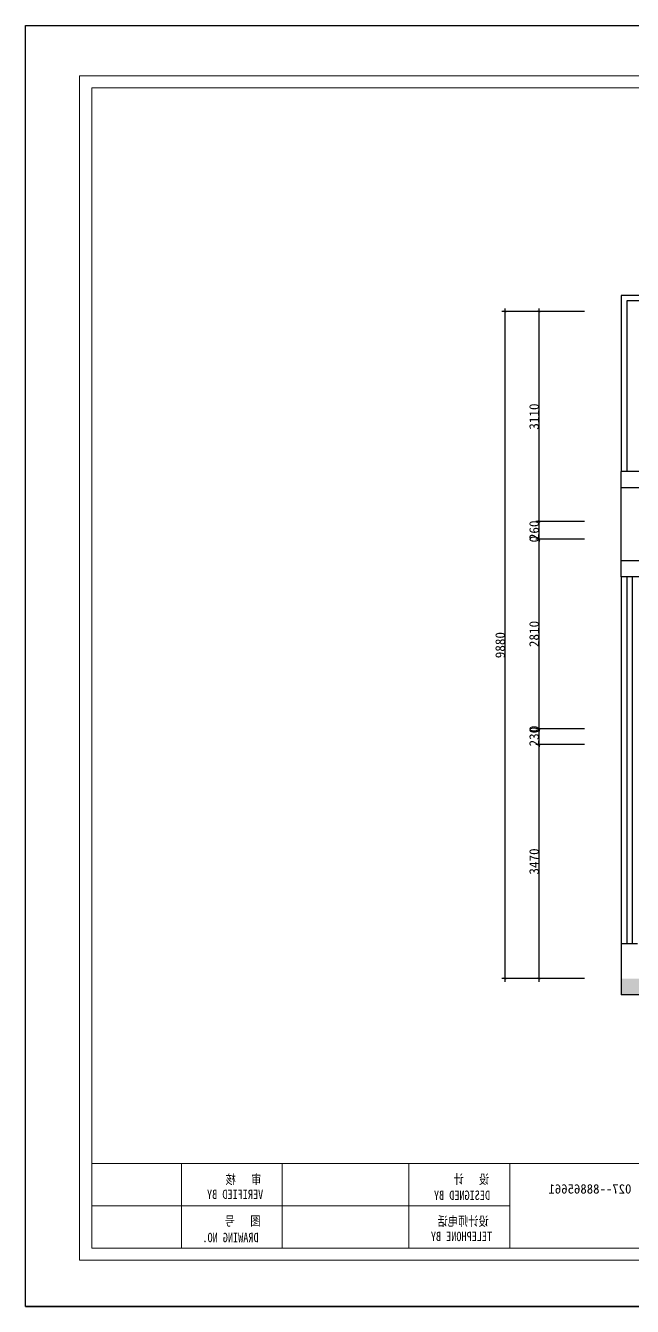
# Model space of a CAD drawing. Header units: inches. Extents: x 1174834 to 1369688, y -175882 to -108740.
# Drawn here: x 1235857 to 1244855, y -147019 to -128049 of the extents above; entities that cross this region are included whole.
import ezdxf

# ---------------------------------------------------------------- set-up
doc = ezdxf.new("R2010")
doc.units = ezdxf.units.IN
doc.header["$LTSCALE"] = 500
doc.header["$MEASUREMENT"] = 0
for name, color, linetype in [('A-01-原始墙体', 7, 'Continuous'), ('SH-尺寸标注', 32, 'Continuous'), ('WALL', 255, 'Continuous'), ('特细线', 251, 'Continuous')]:
    doc.layers.add(name, color=color, linetype=linetype)
doc.layers.add('填充线', color=143, linetype='Continuous', lineweight=9)
doc.styles.add('QHGM-宋体', font='', dxfattribs={"width": 0.8})
doc.styles.add('宋体', font='', dxfattribs={"height": 80})
doc.styles.get('QHGM-宋体').set_extended_font_data('SimSun')
doc.styles.get('宋体').set_extended_font_data('NSimSun')
doc.dimstyles.new('D_20_2.35', dxfattribs={"dimtxt": 142.857143, "dimasz": 35.714286, "dimexe": 47.619048, "dimexo": 0, "dimgap": 0, "dimtad": 1, "dimdec": 0, "dimzin": 1, "dimdsep": 46, "dimtxsty": 'Standard', "dimblk": 'ARCHTICK', "dimcen": 0.09, "dimdle": 47.619048, "dimclrd": 252, "dimclre": 252, "dimclrt": 134, "dimadec": 0, "dimazin": 0, "dimtfac": 1, "dimtdec": 4, "dimtix": 1, "dimtmove": 2, "dimatfit": 3, "dimfxl": 1, "dimtolj": 1, "dimtzin": 0, "dimarcsym": 0})

# ---------------------------------------------------------------- blocks, each defined once
blk = doc.blocks.new('_ArchTick')
at = {"color": 0, "linetype": 'ByBlock', "const_width": 0.15}
blk.add_lwpolyline([(-0.5, -0.5), (0.5, 0.5)], dxfattribs=at)
blk = doc.blocks.new('*D362')
at = {"layer": 'Defpoints', "color": 0, "linetype": 'Continuous', "transparency": 16777216}
for p in [(1243470, -138695), (1244145, -138695), (1244145, -142165)]:
    blk.add_point(p, dxfattribs=at)
at = {"layer": 'SH-尺寸标注', "color": 252, "linetype": 'Continuous', "lineweight": -2, "transparency": 16777216}
for p, q in [((1243470, -142212), (1243470, -138647)), ((1244145, -138695), (1243422, -138695)), ((1244145, -142165), (1243422, -142165))]:
    blk.add_line(p, q, dxfattribs=at)
at = {"layer": 'SH-尺寸标注', "color": 252, "linetype": 'Continuous', "lineweight": -2, "transparency": 16777216, "xscale": 35.71428581050463, "yscale": 35.71428581050463, "zscale": 35.71428581050463}
for p, rotation in [((1243470, -138695), 90), ((1243470, -142165), 270)]:
    blk.add_blockref('_ArchTick', p, dxfattribs=dict(at, rotation=rotation))
at = {"layer": 'SH-尺寸标注', "color": 134, "linetype": 'Continuous', "transparency": 16777216, "insert": (1243398, -140430), "char_height": 142.9, "attachment_point": 5, "rotation": 90}
blk.add_mtext('\\A1;3470', dxfattribs=at)
blk = doc.blocks.new('*D363')
at = {"layer": 'Defpoints', "color": 0, "linetype": 'Continuous', "transparency": 16777216}
for p in [(1243470, -138465), (1244145, -138465), (1244145, -138695)]:
    blk.add_point(p, dxfattribs=at)
at = {"layer": 'SH-尺寸标注', "color": 252, "linetype": 'Continuous', "lineweight": -2, "transparency": 16777216}
for p, q in [((1244145, -138465), (1243422, -138465)), ((1243470, -138465), (1243470, -138429)), ((1243470, -138695), (1243470, -138465)), ((1244145, -138695), (1243422, -138695)), ((1243470, -138695), (1243470, -138731))]:
    blk.add_line(p, q, dxfattribs=at)
at = {"layer": 'SH-尺寸标注', "color": 252, "linetype": 'Continuous', "lineweight": -2, "transparency": 16777216, "xscale": 35.71428581050463, "yscale": 35.71428581050463, "zscale": 35.71428581050463}
for p, rotation in [((1243470, -138465), 270), ((1243470, -138695), 90)]:
    blk.add_blockref('_ArchTick', p, dxfattribs=dict(at, rotation=rotation))
at = {"layer": 'SH-尺寸标注', "color": 134, "linetype": 'Continuous', "transparency": 16777216, "insert": (1243398, -138580), "char_height": 142.9, "attachment_point": 5, "rotation": 90}
blk.add_mtext('\\A1;230', dxfattribs=at)
blk = doc.blocks.new('*D364')
at = {"layer": 'Defpoints', "color": 0, "linetype": 'Continuous', "transparency": 16777216}
for p in [(1243470, -138465), (1244145, -138465), (1244145, -138465)]:
    blk.add_point(p, dxfattribs=at)
at = {"layer": 'SH-尺寸标注', "color": 252, "linetype": 'Continuous', "lineweight": -2, "transparency": 16777216}
for p, q in [((1244145, -138465), (1243422, -138465)), ((1244145, -138465), (1243422, -138465)), ((1243470, -138465), (1243470, -138429)), ((1243470, -138465), (1243470, -138501)), ((1243470, -138465), (1243470, -138465))]:
    blk.add_line(p, q, dxfattribs=at)
at = {"layer": 'SH-尺寸标注', "color": 252, "linetype": 'Continuous', "lineweight": -2, "transparency": 16777216, "xscale": 35.71428581050463, "yscale": 35.71428581050463, "zscale": 35.71428581050463}
for rotation in [90, 270]:
    blk.add_blockref('_ArchTick', (1243470, -138465), dxfattribs=dict(at, rotation=rotation))
at = {"layer": 'SH-尺寸标注', "color": 134, "linetype": 'Continuous', "transparency": 16777216, "insert": (1243398, -138465), "char_height": 142.9, "attachment_point": 5, "rotation": 90}
blk.add_mtext('\\A1;0', dxfattribs=at)
blk = doc.blocks.new('*D365')
at = {"layer": 'Defpoints', "color": 0, "linetype": 'Continuous', "transparency": 16777216}
for p in [(1243470, -135655), (1244145, -135655), (1244145, -138465)]:
    blk.add_point(p, dxfattribs=at)
at = {"layer": 'SH-尺寸标注', "color": 252, "linetype": 'Continuous', "lineweight": -2, "transparency": 16777216}
for p, q in [((1243470, -138512), (1243470, -135607)), ((1244145, -135655), (1243422, -135655)), ((1244145, -138465), (1243422, -138465))]:
    blk.add_line(p, q, dxfattribs=at)
at = {"layer": 'SH-尺寸标注', "color": 252, "linetype": 'Continuous', "lineweight": -2, "transparency": 16777216, "xscale": 35.71428581050463, "yscale": 35.71428581050463, "zscale": 35.71428581050463}
for p, rotation in [((1243470, -135655), 90), ((1243470, -138465), 270)]:
    blk.add_blockref('_ArchTick', p, dxfattribs=dict(at, rotation=rotation))
at = {"layer": 'SH-尺寸标注', "color": 134, "linetype": 'Continuous', "transparency": 16777216, "insert": (1243398, -137060), "char_height": 142.9, "attachment_point": 5, "rotation": 90}
blk.add_mtext('\\A1;2810', dxfattribs=at)
blk = doc.blocks.new('*D366')
at = {"layer": 'Defpoints', "color": 0, "linetype": 'Continuous', "transparency": 16777216}
for p in [(1243470, -135655), (1244145, -135655), (1244145, -135655)]:
    blk.add_point(p, dxfattribs=at)
at = {"layer": 'SH-尺寸标注', "color": 252, "linetype": 'Continuous', "lineweight": -2, "transparency": 16777216}
for p, q in [((1243470, -135655), (1243470, -135619)), ((1244145, -135655), (1243422, -135655)), ((1244145, -135655), (1243422, -135655)), ((1243470, -135655), (1243470, -135691)), ((1243470, -135655), (1243470, -135655))]:
    blk.add_line(p, q, dxfattribs=at)
at = {"layer": 'SH-尺寸标注', "color": 252, "linetype": 'Continuous', "lineweight": -2, "transparency": 16777216, "xscale": 35.71428581050463, "yscale": 35.71428581050463, "zscale": 35.71428581050463}
for rotation in [90, 270]:
    blk.add_blockref('_ArchTick', (1243470, -135655), dxfattribs=dict(at, rotation=rotation))
at = {"layer": 'SH-尺寸标注', "color": 134, "linetype": 'Continuous', "transparency": 16777216, "insert": (1243398, -135655), "char_height": 142.9, "attachment_point": 5, "rotation": 90}
blk.add_mtext('\\A1;0', dxfattribs=at)
blk = doc.blocks.new('*D367')
at = {"layer": 'Defpoints', "color": 0, "linetype": 'Continuous', "transparency": 16777216}
for p in [(1243470, -135395), (1244145, -135395), (1244145, -135655)]:
    blk.add_point(p, dxfattribs=at)
at = {"layer": 'SH-尺寸标注', "color": 252, "linetype": 'Continuous', "lineweight": -2, "transparency": 16777216}
for p, q in [((1244145, -135395), (1243422, -135395)), ((1243470, -135395), (1243470, -135359)), ((1243470, -135655), (1243470, -135395)), ((1244145, -135655), (1243422, -135655)), ((1243470, -135655), (1243470, -135691))]:
    blk.add_line(p, q, dxfattribs=at)
at = {"layer": 'SH-尺寸标注', "color": 252, "linetype": 'Continuous', "lineweight": -2, "transparency": 16777216, "xscale": 35.71428581050463, "yscale": 35.71428581050463, "zscale": 35.71428581050463}
for p, rotation in [((1243470, -135395), 270), ((1243470, -135655), 90)]:
    blk.add_blockref('_ArchTick', p, dxfattribs=dict(at, rotation=rotation))
at = {"layer": 'SH-尺寸标注', "color": 134, "linetype": 'Continuous', "transparency": 16777216, "insert": (1243398, -135525), "char_height": 142.9, "attachment_point": 5, "rotation": 90}
blk.add_mtext('\\A1;260', dxfattribs=at)
blk = doc.blocks.new('*D368')
at = {"layer": 'Defpoints', "color": 0, "linetype": 'Continuous', "transparency": 16777216}
for p in [(1243470, -132285), (1244145, -132285), (1244145, -135395)]:
    blk.add_point(p, dxfattribs=at)
at = {"layer": 'SH-尺寸标注', "color": 252, "linetype": 'Continuous', "lineweight": -2, "transparency": 16777216}
for p, q in [((1244145, -132285), (1243422, -132285)), ((1243470, -135442), (1243470, -132237)), ((1244145, -135395), (1243422, -135395))]:
    blk.add_line(p, q, dxfattribs=at)
at = {"layer": 'SH-尺寸标注', "color": 252, "linetype": 'Continuous', "lineweight": -2, "transparency": 16777216, "xscale": 35.71428581050463, "yscale": 35.71428581050463, "zscale": 35.71428581050463}
for p, rotation in [((1243470, -132285), 90), ((1243470, -135395), 270)]:
    blk.add_blockref('_ArchTick', p, dxfattribs=dict(at, rotation=rotation))
at = {"layer": 'SH-尺寸标注', "color": 134, "linetype": 'Continuous', "transparency": 16777216, "insert": (1243398, -133840), "char_height": 142.9, "attachment_point": 5, "rotation": 90}
blk.add_mtext('\\A1;3110', dxfattribs=at)
blk = doc.blocks.new('*D369')
at = {"layer": 'Defpoints', "color": 0, "linetype": 'Continuous', "transparency": 16777216}
for p in [(1242966, -132285), (1244145, -132285), (1244145, -142165)]:
    blk.add_point(p, dxfattribs=at)
at = {"layer": 'SH-尺寸标注', "color": 252, "linetype": 'Continuous', "lineweight": -2, "transparency": 16777216}
for p, q in [((1244145, -132285), (1242919, -132285)), ((1242966, -142212), (1242966, -132237)), ((1244145, -142165), (1242919, -142165))]:
    blk.add_line(p, q, dxfattribs=at)
at = {"layer": 'SH-尺寸标注', "color": 252, "linetype": 'Continuous', "lineweight": -2, "transparency": 16777216, "xscale": 35.71428581050463, "yscale": 35.71428581050463, "zscale": 35.71428581050463}
for p, rotation in [((1242966, -132285), 90), ((1242966, -142165), 270)]:
    blk.add_blockref('_ArchTick', p, dxfattribs=dict(at, rotation=rotation))
at = {"layer": 'SH-尺寸标注', "color": 134, "linetype": 'Continuous', "transparency": 16777216, "insert": (1242895, -137225), "char_height": 142.9, "attachment_point": 5, "rotation": 90}
blk.add_mtext('\\A1;9880', dxfattribs=at)
blk = doc.blocks.new('JNNJ')
at = {"layer": 'WALL', "color": 8, "ltscale": 0.5}
for p, q in [((308185, -80914), (283797, -80914)), ((308185, -98160), (308185, -80914)), ((283797, -98160), (308185, -98160)), ((308185, -98160), (283797, -98160))]:
    blk.add_line(p, q, dxfattribs=at)
at = {"layer": '填充线'}
for p, q in [((284431, -81588), (307456, -81588)), ((307456, -81588), (307456, -97537)), ((307293, -81751), (284594, -81751)), ((307293, -97374), (307293, -81751)), ((307293, -96236), (284612, -96236)), ((301659, -96805), (307293, -96805)), ((284594, -97374), (307293, -97374)), ((284431, -97537), (307456, -97537))]:
    blk.add_line(p, q, dxfattribs=at)
blk = doc.blocks.new('HHYT')
at = {"layer": '填充线'}
for p, q in [((400946, -113481), (400946, -114619)), ((400946, -113481), (400946, -114619)), ((402306, -113481), (402306, -114619)), ((404011, -113481), (404011, -114619)), ((405371, -113481), (405371, -114619))]:
    blk.add_line(p, q, dxfattribs=at)
blk.add_blockref('JNNJ', (99287, -17246))
for s, height, style, width, p in [('设   计', 126.5, 'QHGM-宋体', 0.8, (401222, -113756)), ('审   核', 126.5, 'QHGM-宋体', 0.8, (404294, -113759)), ('咨询热线：027--88865661 ', 126.47, '宋体', 1, (398443, -113886)), ('DESIGNED BY', 126.47, 'QHGM-宋体', 0.8, (401210, -113972)), ('VERIFIED BY', 126.47, 'QHGM-宋体', 0.8, (404269, -113959)), ('设计师电话', 126.5, 'QHGM-宋体', 0.8, (401228, -114321)), ('图   号', 126.5, 'QHGM-宋体', 0.8, (404305, -114317)), (' TELEPHONE BY', 126.47, 'QHGM-宋体', 0.8, (401114, -114527)), ('DRAWING NO.', 126.47, 'QHGM-宋体', 0.8, (404331, -114541))]:
    blk.add_text(s, height=height, dxfattribs=dict(at, style=style, width=width)).set_placement(p)

msp = doc.modelspace()

# ---------------------------------------------------------------- hatches: boundary and pattern name
at = {"layer": '特细线'}
h = msp.add_hatch(color=256, dxfattribs=at)
h.dxf.hatch_style = 1
h.paths.add_polyline_path([(1244690, -142164.8), (1246240, -142164.8), (1246240, -141985.7), (1246240, -141649.4), (1246500, -141649.4), (1246500, -142164.8), (1247866.9, -142164.8), (1247866.9, -142404.8), (1244690, -142404.8)])

# ---------------------------------------------------------------- linework, layer by layer
at = {"layer": 'A-01-原始墙体', "color": 4}
for p, q in [((1245590, -134654.8), (1244690, -134654.8)), ((1244690, -134894.8), (1244690, -134654.8)), ((1245260, -134894.8), (1244690, -134894.8)), ((1244690, -136214.8), (1244690, -134894.8)), ((1245260, -135974.8), (1244690, -135974.8)), ((1245500, -136214.8), (1244690, -136214.8)), ((1244930, -141651.6), (1244690, -141651.6)), ((1244690, -141651.6), (1244690, -142404.8)), ((1254760, -142404.8), (1244690, -142404.8))]:
    msp.add_line(p, q, dxfattribs=at)
at = {"layer": '特细线'}
for p, q in [((1244690, -132044.8), (1244690, -134654.8)), ((1245415.4, -132044.8), (1244690, -132044.8)), ((1244770, -132124.8), (1244770, -134654.8)), ((1245415.4, -132124.8), (1244770, -132124.8)), ((1244690, -136214.8), (1244690, -141651.6)), ((1244770, -136214.8), (1244770, -141651.6)), ((1244850, -136214.8), (1244850, -141651.6))]:
    msp.add_line(p, q, dxfattribs=at)

# ---------------------------------------------------------------- block references
at = {"xscale": -1.1, "yscale": 1.1, "zscale": 1.1}
msp.add_blockref('HHYT', (1684076.3, -20073.4), dxfattribs=at)

# ---------------------------------------------------------------- dimensions: what is measured, and where the dimension line sits
at = {"layer": 'SH-尺寸标注', "color": 252, "linetype": 'Continuous'}
dim = msp.add_aligned_dim(p1=(1244144.8, -142164.8), p2=(1244144.8, -132284.8), distance=1178.6, dimstyle='D_20_2.35', dxfattribs=at)
dim.commit()
dim.dimension.update_dxf_attribs({"geometry": '*D369', "text_midpoint": (1242894.7, -137224.8)})
for base, p1, p2, picture, middle in [((1243469.6, -132284.8), (1244144.8, -135394.8), (1244144.8, -132284.8), '*D368', (1243398.2, -133839.8)), ((1243469.6, -135394.8), (1244144.8, -135654.8), (1244144.8, -135394.8), '*D367', (1243398.2, -135524.8)), ((1243469.5848456, -135654.813624), (1244144.7652084, -135654.813624), (1244144.7652084, -135654.813624), '*D366', (1243398.156274, -135654.813624)), ((1243469.6, -135654.8), (1244144.8, -138464.8), (1244144.8, -135654.8), '*D365', (1243398.2, -137059.8)), ((1243469.5848456, -138464.813624), (1244144.7652084, -138464.813624), (1244144.7652084, -138464.813624), '*D364', (1243398.156274, -138464.813624)), ((1243469.6, -138464.8), (1244144.8, -138694.8), (1244144.8, -138464.8), '*D363', (1243398.2, -138579.8)), ((1243469.6, -138694.8), (1244144.8, -142164.8), (1244144.8, -138694.8), '*D362', (1243398.2, -140429.8))]:
    dim = msp.add_linear_dim(base=base, p1=p1, p2=p2, angle=270, dimstyle='D_20_2.35', dxfattribs=at)
    dim.commit()
    dim.dimension.update_dxf_attribs({"geometry": picture, "text_midpoint": middle})

doc.saveas('drawing.dxf')
